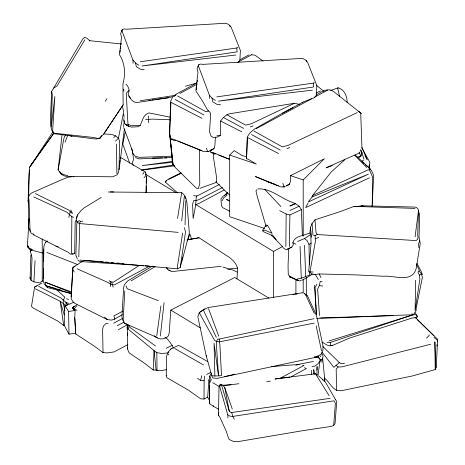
<?xml version="1.0" encoding="UTF-8"?>
<svg xmlns="http://www.w3.org/2000/svg" width="465" height="465" viewBox="0 0 465 465"><rect width="100%" height="100%" fill="white"/><g stroke="black" fill="none" stroke-linecap="round" stroke-linejoin="round"><path stroke-width="0.7" d="M313.212 272.037L309.981 271.862L315.404 241.422L315.107 235.552L317.194 234.54L416.134 240.579L417.541 239.405L418.093 237.452L417.704 235.459L418.494 210.581L418.018 209.018L416.785 207.698L415.146 207.082L361.491 205.786L358.672 206.315L354.074 206.373L340.374 211.552L314.974 219.835L312.056 223.566L310.411 227.629L309.981 233.023L310.754 234.895L311.073 243.108L308.76 271.118L311.887 274.094L313.962 274.519M429.09 334.788L429.085 335.625L426.452 338.107M74.051 306.371L72.784 307.568L72.65 308.243L74.173 310.108L75.115 310.434L74.755 317.705L75.661 333.109L69.018 334.19L64.327 325.471L64.286 314.921L64.914 305.517L66.268 305.592L73.97 302.128M168.842 354.958L167.51 353.4L166.429 356.963L166.261 375.854L166.894 377.696L188.261 390.03L200.659 398.79L204.025 399.046L204.112 380.754L204.612 376.133M321.983 342.037C324.111 343.031 332.318 349.686 330.324 342.443L412.211 315.061L414.175 314.77L415.164 313.933L414.867 312.736M104.509 132.88L123.144 104.881L122.952 83.933L123.533 81.422C125.579 72.296 124.568 62.699 119.499 54.707L121.528 37.142L120.615 33.678L122.405 29.464L124.167 28.917L126.486 29.225L223.305 23.378C226.472 22.704 229.611 24.628 231.186 27.307L240.388 50.493L239.917 59.415M285.847 246.467L286.155 213.987L279.663 210.645M213.662 406.427L213.476 405.928L213.662 406.427L218.649 409.293M372.227 206.117L372.535 176.944L369.437 169.789L367.705 170.056L312.59 195.509L312.003 197.032L308.249 202.008L368.373 174.189L312.003 197.032M43.611 249.095L43.245 280.587L44.361 284.121L47.546 287.573L71.494 293.618M146.167 192.574L146.382 175.863L146.248 183.158M287.521 249.077L291.689 247.188L293.38 244.759L292.828 242.759C293.735 238.272 298.425 236.487 302.372 235.546L303.209 235.877L303.209 179.938L324.349 158.757L290.526 175.642C290.869 179.664 291.014 185.872 285.533 186.151M74.691 253.477L75.185 221.817L76.144 220.375L77.527 214.964L81.003 210.622L83.665 208.192L101.312 197.346M316.956 375.133L317.101 366.554L316.915 370.088M43.297 278.849L43.483 268.683M43.617 261.417L43.896 246.165L45.396 242.608L46.785 240.963M146.068 192.458L146.184 185.919M335.312 399.266L336.736 401.498L335.056 423.417L333.678 425.556L330.516 426.527L303 430.642L237.534 441.704L233.43 441.454L229.321 439.57L228.582 438.321L226.019 430.683L219.695 416.809L218.463 415.344L219.015 386.845L219.695 385.194L220.433 384.2L222.764 385.235L231.076 384.706M289.329 246.508L289.91 214.975L301.372 209.616L299.193 206.198L295.194 203.548L291.526 202.043C280.337 197.956 270.723 188.325 258.197 188.883L257.999 188.895M415.646 280.319L415.088 310.701L419.883 278.977L419.482 275.263L417.989 272.101L419.099 270.95L419.07 269.636L416.477 264.55M218.742 412.618L218.463 415.344M78.794 256.744L79.724 225.67L79.352 223.537L80.567 221.317L82.735 221.212M185.058 224.845L185.785 200.723M40.292 282.999L33.916 281.871L31.132 280.325L30.097 278.454L30.911 254.849M29.661 170.027L29.121 173.724L28.539 203.728L28.034 201.066L29.4 167.638L52.975 131.787M264.661 228.524L229.675 216.684L229.675 155.054L256.308 164.064L248.269 159.28L246.555 158.774L247.357 137.442L278.489 153.502M224.153 189.993L198.788 203.548L195.823 204.594L193.138 218.544L192.591 204.35L193.649 200.601L196.189 200.56L198.625 199.776L222.526 187.476M31.132 280.325L32.015 258.313L31.515 254.75L30.184 251.687L31.347 249.856M291.689 247.188L288.73 248.589L288.05 265.748L288.271 274.519L289.474 276.041L298.187 280.715L300.035 280.947L301 280.174M166.639 369.658L162.268 370.413L157.019 370.622L156.089 370.094L153.194 370L144.993 363.601L129.125 352.842L127.439 348.901L127.3 324.692M169.376 134.618L170.777 100.946L172.48 97.325M246.555 158.774L247.31 136.954L249.356 133.624L252.693 130.456L254.989 128.753L282.342 113.257L303.163 102.027L314.34 97.656L315.921 95.976L316.165 95.017C321.245 91.919 328.22 87.083 333.911 91.762L361.183 113.448L360.753 114.123L361.968 147.986M121.08 43.931L89.332 40.664L89.948 40.967L87.147 38.363L84.804 37.351L83.043 38.583L51.65 91.471L50.458 118.697C50.598 123.51 50.383 129.084 53.336 133.1L54.603 133.781L94.29 138.884L96.644 138.971L100.045 138.088L103.683 133.996L116.785 114.291M153.194 370L154.049 350.622L129.235 330.034M127.439 348.901L127.515 347.401M77.237 264.55L72.924 267.422L72.697 269.334L71.197 298.78L72.947 301.704L74.894 303.395L107.398 319.635L111.49 320.089L114.274 319.269L122.353 314.695M196.207 89.774L196.881 83.84M219.364 184.495L197.672 195.707L196.428 195.992L195.631 204.478M123.551 126.59L124.37 120.685M316.34 95.244L316.845 85.636L307.644 62.45C306.063 59.77 302.924 57.84 299.762 58.52L202.943 64.368L200.624 64.06L198.863 64.606L197.073 68.82L197.98 72.278L195.846 90.832L202.502 101.097L207.791 110.403L208.843 111.001L210.692 113.39L209.535 131.775L210.872 135.838L213.336 137.576L217.8 137.006L220.369 135.327L220.608 121.016L223.38 117.482L226.932 114.75L229.414 113.797L294.467 103.277L299.565 104.433M372.099 206.414L372.174 204.972M372.25 203.525L373.697 175.357L371.628 170.882L369.919 168.568L355.225 155.037M33.916 281.871L35.049 260.592M236.981 278.988L237.667 268.125L235.825 264.091L233.383 260.813L229.53 257.494L198.974 237.755L187.006 239.957M268.927 298.129L234.749 277.506L170.8 310.097L169.202 332.934L168.597 335.387L167.522 336.805C163.314 340.142 157.937 339.392 154.188 335.899L157.193 337.538L124.492 323.297L123.115 320.606L124.8 290.962M211.302 373.523L209.802 376.022L209.477 378.905L208.895 379.841L207.681 397.133L209.36 400.278M321.908 362.369L322.088 359.364L323.105 356.643L322.454 354.249L321.193 353.726M42.71 253.036L30.411 249.856L28.08 247.717L27.464 245.224L29.063 218.759M109.095 280.709L110.275 281.685L110.449 286.527M71.064 296.885L72.924 267.422L75.045 266.428M369.053 168.551L369.274 164.976L369.942 162.483L361.921 147.992M215.429 137.152L214.882 145.469C215.068 149.579 210.186 151.137 207.001 151.735M30.097 278.454L30.202 277.123M333.678 425.556L335.375 403.405L334.033 400.824L232.744 416.419L229.989 416.181L227.722 414.675L220.085 387.984L219.695 385.194L221.776 385.799L229.245 411.118L230.285 412.147L231.733 412.513L330.15 398.342M164.075 302.663L160.361 335.997M123.771 120.168L123.94 118.523M181.699 220.898L184.326 196.433M67.698 175.613L63.6 174.619L59.944 172.486L58.131 169.812L62.06 134.495M119.087 167.865L118.575 172.166L117.017 174.857L112.71 176.805L65.954 176.316L63.478 175.625L60.665 173.753L59.648 171.411L59.816 171.707M119.255 166.429L119.511 164.279M119.767 162.128L119.941 160.692M120.197 158.542L120.365 157.112M436.833 346.105L437.007 344.681M437.362 341.827L437.431 339.043L417.314 319.693M309.44 271.717L309.487 275.123L301.279 278.198L297.304 278.994L298.187 280.715L289.381 276.797L289.474 276.041M415.082 236.836L418.494 210.581M124.405 128.991L119.057 169.748L119.557 140.703L118.424 138.215L115.489 135.832L111.559 134.339L103.683 133.996M317.955 375.97L319.746 362.526L320.536 359.997L317.758 355.754M114.274 319.269L114.471 317.816L113.879 315.892L122.836 311.155M119.918 52.388L120.203 50.301M120.394 48.912L120.679 46.826M120.964 44.745L121.156 43.355M197.177 81.683L197.375 80.242M156.763 335.585L160.884 305.964M108.252 192.01L181.705 192.65L177.543 218.48M68.82 217.329L70.215 211.639L68.913 210.157L35.357 193.574M219.625 386.183L219.55 386.688L212.732 382.683M182.652 233.023L177.473 266.207L177.711 268.846L79.986 260.086M41.798 283.133L34.608 287.114L31.504 306.296L33.137 308.028L57.776 321.071L63.688 325.506L64.327 325.471M58.131 169.812L63.502 140.349L64.321 137.036L65.716 135.135M177.711 268.846L180.269 267.381L181.774 260.598M416.239 307.993L422.36 277.367L421.418 273.716L419.099 270.95M180.269 267.381L185.523 231.925L184.384 227.635M182.106 259.214L182.6 257.133M319.507 315.514L317.624 289.218L319.234 285.661L320.275 281.354L322.071 281.447M168.208 352.848L168.516 351.656L171.132 348.762L178.281 345.507L180.06 346.03L207.919 361.712M204.112 380.754L200.525 380.463L201.764 375.749M181.815 261.685L189.354 233.221L186.988 203.461C186.663 199.439 185.221 194.963 181.705 192.65M229.85 195.038L227.519 193.178L227.687 192.603M65.077 142.162L67.756 135.263M143.993 172.207L143.656 173.306L142.61 174.102M418.442 211.203L419.633 214.4L419.052 236.894L419.721 240.44L418.605 243.823L418.831 247.578M435.217 369.565L435.786 367.914L434.874 341.822L435.217 369.565L412.228 375.987L341.112 390.769L336.573 390.298C331.324 387.577 328.958 381.666 324.465 377.958M324.541 381.166L324.826 380.335L322.722 358.841M123.748 127.654L132.356 150.584M360.892 150.154L362.119 153.043L361.049 155.944L358.875 157.734M77.527 214.964L76.167 218.347M131.235 127.096L137.849 126.753L140.279 125.335L142.36 120.284C143.342 117.017 145.597 113.756 149.085 112.919L170.713 117.302M28.034 201.066L28.499 199.915M214.574 153.81L214.412 154.217L210.994 152.52L210.11 150.509L211.685 150.178M249.002 54.87L239.713 59.88L239.463 60.834L237.888 62.513M210.912 379.858L209.331 383.474L209.465 403.608L213.47 406.404M415.146 312.695L416.256 310.138L415.931 308.103M123.144 104.881L117.093 113.826M121.452 31.527L122.405 29.464M197.91 66.669L198.863 64.606M262.894 230.75L262.87 229.786L266.125 225.077L267.491 225.246L272.025 233.314L264.881 230.07L262.894 230.75L262.992 231.506L271.397 235.151L282.47 246.514C283.133 248.182 284.795 249.199 286.475 249.629L288.73 248.589M30.911 165.459L53.673 133.432M416.192 318.601L417.308 316.403L416.419 314.235M308.051 203.025L305.633 207.623L369.413 177.799M101.486 135.42L100.045 138.088M222.096 200.764L223.717 197.77L227.205 195.068M170.545 349.843L171.132 348.762M316.95 284.127L315.049 287.492L316.374 314.788L314.503 285.254M320.35 356.789L321.053 355.591M84.874 39.723L57.079 85.897L53.737 88.036M29.4 167.638L31.666 163.924M177.584 192.876L165.209 181.995L165.633 181.1L167.237 179.955L180.839 173.149M414.059 313.451L414.414 312.933M31.428 249.908L30.184 251.687L31.475 250.118M105.23 101.196L106.997 98.708M31.12 164.813L53.777 133.333M166.261 375.854L166.656 375.331M125.846 132.159L124.951 133.263L122.818 144.226L129.723 163.169M312.59 195.509L331.196 171.998L344.681 159.832M72.65 308.243L73.958 306.54L77.12 304.93M257.081 189.534L255.953 190.877L257.139 196.056L265.875 225.606M76.481 306.197L74.034 308.981L74.173 310.108M430.66 344.228L341.88 366.897L338.107 366.984L336.189 369.134L336.573 390.298M144.011 177.769L145.568 176.061L146.051 173.701L145.307 172.015L120.522 157.391M413.472 314.183L412.135 314.863C381.62 315.566 351.104 317.456 320.565 318.275M267.491 225.246L266.637 226.182L265.474 226.612M363.833 159.867L361.793 161.349M129.072 90.344L126.23 93.209L128.055 125.939L125.614 124.417L124.341 122.603L123.766 120.296M113.722 137.611L115.489 135.832M115.465 141.174L118.424 138.215L123.673 112.082L122.405 105.962M225.502 194.823L227.048 193.289M227.92 193.144L222.909 196.364L220.945 198.933L221.445 205.513L222.752 207.669L229.623 211.139M229.675 155.054L234.157 150.637L242.538 155.769L246.526 156.612L246.438 155.101M224.397 195.486L226.978 192.946M360.288 151.712L358.654 153.299L326.046 167.824L331.121 166.115L332.272 165.337M344.524 363.177L342.612 363.7L340.659 363.525L339.316 362.537L333.87 367.356L321.995 352.145M312.422 273.862L308.324 276.797L301.855 280.349M303.209 235.877L304.273 234.918L309.981 233.023M45.396 242.608L47.215 240.992M100.138 138.012L97.458 138.413L94.331 137.559L53.336 133.1L52.685 129.944L54.87 96.522L51.249 126.881L52.301 94.308L51.65 91.471M165.209 181.995L166.458 180.937M319.583 361.404L322.088 359.364M204.966 309.091L203.769 309.446L199.235 312.678L197.817 316.619L206.164 355.591L211.749 375.697L212.79 377.958L217.149 378.365L316.775 357.103L321.286 353.981L322.861 350.325L323.099 346.425L316.886 317.293L315.997 314.468L308.138 297.222L307.255 295.85L304.18 293.351L307.255 295.85M419.482 275.263L421.418 273.716M316.775 357.103L318.194 356.05M369.437 169.789L370.227 169.254M40.478 282.238L42.606 280.831M301.983 102.812L303.163 102.027M309.335 264.911L309.027 244.456L311.073 243.108M297.577 241.469L304.453 238.586L310.707 234.494M139.477 265.306L113.355 282.232L110.275 281.685M34.608 287.114L36.502 285.911M151.974 266.323L127.73 280.901L124.358 284.766L123.626 287.707L121.929 317.113L123.115 320.606M131.049 280.889L155.246 266.538M204.275 309.213L208.32 307.534L302.709 292.712L302.918 293.02M33.503 233.918L33.736 234.918L67.954 252.164L70.616 254.186L73.075 254.053L74.877 253.03M435.786 367.914L436.275 367.641L437.536 340.403L434.019 337.323M195.823 204.594L273.501 251.466L282.47 246.514M118.36 329.726L127.305 324.797M196.66 83.084L176.845 93.773L174.137 95.895L176.049 94.872M179.885 93.488L197.003 84.252M238.115 62.066L251.367 54.917M256.343 128.631L311.498 98.865M314.567 97.208L327.825 90.053M291.224 376.743L306.394 368.536L304.395 367.675M113.71 323.192L122.301 318.566M117.221 325.727L124.236 321.96M317.153 374.674L315.497 373.755L275.001 379.022L280.052 378.289L304.069 365.397L302.721 365.333M149.573 266.108L114.512 284.83L112.385 284.725L110.141 283.894L107.979 282.482L77.144 268.805M310.829 274.937L311.684 274.484M140.331 61.74L236.825 47.976L237.906 47.401M216.789 96.883L313.282 83.119L314.357 82.543M127.904 344.612L114.198 351.877L107.427 352.906L103.05 352.61L94.465 346.256L75.801 334.044L75.661 333.109M204.025 399.046L207.681 397.133M206.605 374.517L210.878 372.302M282.342 113.257L292.909 107.828M168.818 352.057L166.935 353.022L161.733 353.481L156.862 352.668L154.049 350.622L156.089 370.094M181.158 172.875L168.923 178.979L181.274 173.224M166.232 348.279L172.16 345.385C169.987 342.577 168.225 338.968 164.953 337.259M294.467 103.277L251.234 123.795L245.561 125.132L226.932 114.75M316.119 93L320.536 90.908M357.219 112.588L287.916 145.475L282.243 146.818L254.018 131.089M290.073 210.418L299.193 206.198M295.194 203.548L289.869 206.007L295.316 203.798M282.97 186.727L282.528 186.924L284.853 186.785L283.458 186.878M210.041 150.3L214.196 148.451M286.498 185.442L289.829 183.96M83.072 261.475L80.213 262.597L77.672 264.55L46.866 252.472M330.208 345.85L332.719 345.356L349.279 338.183L411.99 318.054L414.978 317.711L415.64 317.764L434.019 335.904M347.175 102.666C347.117 96.482 344.757 89.687 338.206 87.827L337.637 88.065L339.607 96.703M315.107 238.76L318.717 237.429M199.886 188.313L216.649 182.309L216.318 181.414L216.673 178.142L213.336 156.467L213.307 152.898M250.28 126.916L253.129 125.916M286.963 148.597L289.811 147.603M419.721 240.44L420.238 243.654L416.152 268.596C412.1 283.435 394.146 275.199 383.759 276.257L355.888 274.896L319.252 273.961L314.596 274.542L313.922 274.054M72.976 176.874L73.918 176.543M330.667 90.46L338.206 87.827M332.719 345.356L330.307 345.64M357.62 157.036L361.049 155.944L359.183 152.845M329.011 340.961L412.211 315.061M185.471 86.217L197.131 82.909M208.843 111.001L205.786 111.676L177.566 95.947M198.974 237.755L187.395 239.812M271.397 235.151L272.461 234.877L276.152 239.719M224.304 376.691L234.895 374.174M125.986 84.212C128.631 86.641 130.223 90.64 128.096 93.965C129.404 97.929 132.821 103.079 137.768 102.416L168.249 97.755L174.445 96.319M219.172 339.084L219.904 345.001L221.514 375.65L218.509 375.842L216.399 344.484L216.44 341.473L217.678 339.049L219.172 339.084L313.939 318.682M266.753 381.817L270.421 381.068M314.235 323.088L219.457 341.833L216.44 341.473L214.568 340.386L199.235 312.678L203.315 309.923L216.33 337.352M313.404 361.445L295.473 364.984L299.204 364.548M71.546 176.752L68.035 177.229L61.554 179.781L31.364 193.097L29.522 194.841L28.72 196.718L28.661 227.257L30.08 231.332M280.052 378.289L289.991 377.098M314.433 373.947L315.497 373.755L329.127 395.756M64.914 305.517L68.57 311.509L75.115 310.434M292.938 294.624L294.362 294.397M295.787 294.165L297.216 293.938M140.343 100.736L175.206 95.36M216.795 135.879L220.369 135.327M142.639 169.725L173.399 165.069M148.945 100.388L150.207 100.202M172.492 161.413L142.313 165.563L172.602 162.297M174.27 165.848L141.308 170.242M152.102 99.928L153.508 99.737M154.909 99.551L168.249 97.755M238.894 383.712L223.293 385.741L224.769 387.624L232.268 409.061M313.561 235.743L315.107 235.552M235.825 55.021L141.982 65.995L237.069 51.865L236.825 47.976M312.282 90.164L218.44 101.138L313.52 87.007L313.282 83.119M221.34 266.276L171.69 271.612L168.679 270.194L167.202 268.962L166.522 267.747M135.559 157.565L138.89 158.879L166.796 157.809L172.259 157.187M175.811 140.645L174.642 140.756L171.225 139.064L169.655 135.478L170.899 102.3L202.031 118.36M222.933 267.032L226.67 268.16L227.943 268.997L237.667 268.125M271.287 366.641L294.746 364.74M312.038 366.368L314.898 366.147L318.165 363.613L320.536 359.997L318.612 357.847L314.869 357.26M208.401 151.642L203.066 151.352L177.787 141.133M330.324 342.443L326.959 342.507M214.871 376.022L218.509 375.842L214.057 343.35L214.871 376.022L211.749 375.697M314.48 356.719L318.095 356.539M140.279 125.335L131.374 125.759L127.881 124.178M171.916 156.176L139.512 157.344L135.449 156.438L132.63 153.119L131.758 148.62M392.977 315.677L321.67 317.851L319.629 317.979L319.24 318.74L316.7 318.601M152.555 158.007L162.523 157.868M164.662 157.838L166.796 157.809M196.428 195.992L193.626 195.701M110.403 191.894L113.681 191.952M171.225 139.064L173.207 139.111L202.019 150.672M210.994 152.52L212.976 152.567L229.768 159.309M251.117 54.707L255.035 55.184L263.085 61.089M354.074 206.373L415.018 208.413M108.182 323.716L105.782 323.634L103.393 326.093L102.596 329.493L103.05 352.61M170.335 119.79L151.782 119.092L148.643 119.557L145.731 119.325M281.883 186.947L280.447 186.86L255.459 176.578L278.477 185.814M143.732 265.655L80.492 261.545L78.812 260.946L77.876 259.958M145.173 265.753L148.771 266.003M151.648 266.201L153.805 266.352M83.84 260.22L98.255 261.423M99.696 261.539L103.3 261.842M105.462 262.022L108.345 262.26M111.234 262.498L113.396 262.679M117 262.981L119.162 263.161M122.045 263.399L123.487 263.521M178.211 232.378L79.352 223.537L77.062 222.032L76.144 220.375M319.234 285.661L322.745 286.027M144.179 69.68L140.482 69.227L136.344 66.687L135.53 62.978L132.92 59.991L121.789 30.405M220.637 104.817L216.94 104.369L212.801 101.829L211.988 98.121L209.378 95.127L198.247 65.542M361.491 205.786L364.74 206.373M227.943 268.997L232.703 269.95L237.133 272.089M289.381 276.797L290.776 277.128M286.155 213.987L289.91 214.975M128.863 126.335L125.614 124.417L128.863 126.335L130.799 126.864M71.697 291.997L45.169 282.197L45.808 285.708L56.16 288.695M57.544 289.091L60.996 290.084M72.046 136.425L69.175 135.466M45.808 285.708L71.331 293.711M55.87 246.008L58.369 246.81M267.718 181.856L274.513 184.134M290.526 175.642L303.209 179.938M68.89 303.436L65.984 302.442L60.764 297.896L38.705 286.347M215.132 153.758L215.777 153.979M229.751 200.682L226.502 199.555L229.791 200.944M124.492 323.297L126.98 324.163M33.759 196.939L66.809 212.162L71.866 216.678L73.522 217.277M229.431 159.309L218.771 155.229M158.338 300.681L127.172 288.719L126.073 285.946M73.075 254.053L71.691 253.501L71.558 251.007L71.866 216.678M45.169 282.197L71.377 292.758M27.464 245.224L29.365 248.252L32.562 249.571M168.789 269.991L170.266 270.618M77.056 310.289L74.034 308.981L72.784 307.568M66.623 298.699L68.599 299.559M292.828 242.759L295.868 244.137M80.567 221.317L79.195 220.66L77.062 222.032L76.801 223.799L75.865 255.233L77.306 258.807M35.474 288.846L60.183 301.291L66.152 305.598M220.608 121.016L241.806 131.822M34.079 234.697L30.975 233.029L30.027 229.245L28.94 199.38M223.38 117.482L243.643 128.398M251.548 134.577L280.331 150.079M175.09 99.44L203.873 114.936M174.735 348.512L203.531 364.973M220.433 384.2L222.235 385.247M145.586 174.282L175.939 192.597M170.8 310.097L200.392 327.947M308.76 271.118L309.981 271.862M211.988 98.121L215.342 100.469M135.53 62.978L138.884 65.333M197.52 378.301L200.525 380.463M155.618 346.07L129.404 327.017L128.881 324.901M322.698 379.888L325.285 381.782L335.596 399.801M361.183 113.448L358.765 111.606L360.108 112.739M324.018 91.396L316.45 85.333M318.839 376.15L323.03 379.766M304.453 238.586L307.249 240.8L309.027 244.456M336.044 365.339L338.107 366.984M362.741 162.471L363.845 163.407M365.502 164.813L369.919 168.568M104.416 317.066L107.398 319.635M56.451 289.55L64.844 297.228L63.217 300.221L63.362 303.604L64.821 310.498M216.318 182.018L216.649 182.309M61.833 174.573L61.049 173.8M322.791 346.477L339.316 362.537M215.888 181.815L227.519 193.178M70.215 211.639L71.581 212.999M53.899 133.071L54.603 133.781M354.789 155.374L366.728 167.481M264.597 189.226L280.924 206.576M415.164 313.933L417.308 316.403L415.797 317.793L414.978 317.711M174.927 166.575L172.41 163.575L169.87 134.565L173.038 164.587L175.503 167.755L195.887 187.674L196.753 188.43L198.224 188.616L199.747 184.035L199.491 149.695M128.799 95.999L130.712 98.406M67.675 304.738L65.984 302.442L66.268 305.592M46.796 286.492L47.546 287.573M29.365 248.252L30.411 249.856M47.349 241.376L47.616 241.8M133.356 165.383L132.048 163.308L133.502 159.693L132.595 151.218M315.229 274.414L318.322 279.5M234.337 419.192L232.744 416.419L231.733 412.513M72.697 269.334L74.261 272.054M317.194 234.54L316.031 232.471L314.974 219.835M166.755 267.456L167.435 268.724M416.907 263.289L421.249 271.461L422.47 274.705M360.509 149.84L362.119 153.043M70.767 209.971L72.54 213.545M364.926 155.13L367.135 159.6L362.066 147.731M305.755 295.106L314.311 313.462M319.252 273.961L320.908 277.582M208.895 379.841L209.982 382.236M324.274 379.045L324.826 380.335M173.3 348.209L172.16 345.385M282.825 183.35L283.824 185.814M206.373 148.207L207.367 150.672M361.66 152.857L363.979 158.85M206.164 355.591L206.6 356.765M208.529 308.609L218.736 336.149M209.802 376.022L211.331 380.155M113.146 287.201L111.751 282.226M64.286 314.921L60.183 301.291L63.688 325.506M306.133 60.462L306.505 61.862M229.675 25.319L230.053 26.72M412.077 313.486L412.414 314.869M316.136 325.738L321.495 350.796M224.769 387.624L229.245 411.118M185.035 196.678L185.384 198.578M123.597 89.222L123.94 91.274M188.755 239.37L188.552 237.97L189.848 234.168L191.103 237.464L191.103 239.533M310.411 227.629L311.643 237.336M27.877 245.944L28.08 247.717M169.952 136.123L173.038 164.587M314.195 373.982L313.759 369.652L314.009 374M123.795 114.39L124.085 117.378M227.722 414.675L228.007 417.994M127.881 326.418L128.142 329.609L127.759 324.558M312.056 223.566L312.968 234.976M145.307 172.015L145.388 173.149M127.178 328.848L127.073 327.093M127.468 333.016L127.66 335.794M74.755 317.705L75.801 334.044M301.372 209.616L302.372 235.546M311.254 370.291L311.486 374.511M209.378 95.127L209.552 98.481M132.92 59.991L133.1 63.339M304.488 245.369L305.708 276.57M300.047 246.392L301.279 278.198M148.544 116.081L148.678 122.731M369.274 164.976L369.35 168.603M68.57 311.509L69.018 334.19M116.442 144.08L116.895 173.544M156.862 352.668L157.019 370.622M306.243 277.152L306.389 295.664M209.459 385.659L209.465 403.608M303.209 279.174L303.209 292.944M295.903 279.209L295.903 294.409M273.501 251.466L273.501 297.577M42.228 238.993L42.228 281.465"/></g></svg>
